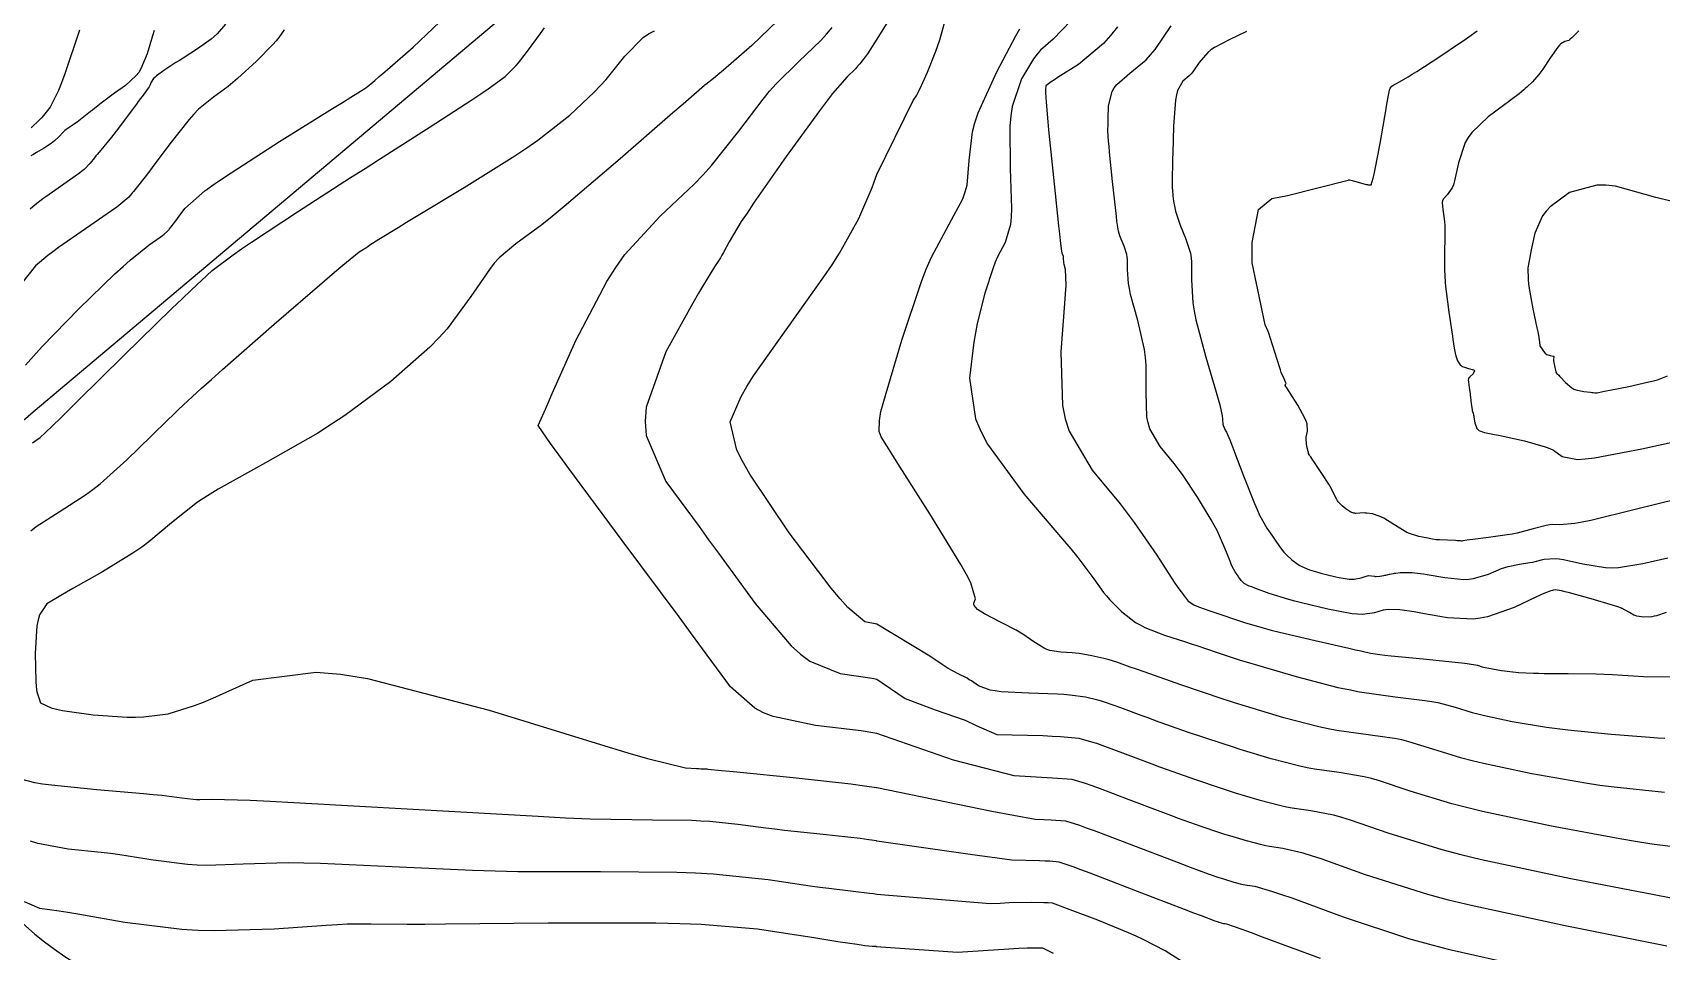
# Model space of a CAD drawing. Header units: metres. Extents: x 837117 to 838479, y 1189012 to 1191015.
# Drawn here: x 837900.8 to 838092.2, y 1190518.3 to 1190626.3 of the extents above; entities that cross this region are included whole.
import ezdxf

# ---------------------------------------------------------------- set-up
doc = ezdxf.new("R2010")
doc.units = ezdxf.units.M
doc.header["$LTSCALE"] = 0.3
for name, color, linetype in [('COTAS 10', 1, 'Continuous'), ('COTAS INT', 252, 'Continuous'), ('VIA2', 121, 'Continuous')]:
    doc.layers.add(name, color=color, linetype=linetype)

msp = doc.modelspace()

# ---------------------------------------------------------------- linework, layer by layer
at = {"layer": 'COTAS 10'}
for points in [[(837906.3, 1190626.58), (837904.56, 1190621.47), (837904.16, 1190620.42), (837903.8, 1190619.51), (837902.83, 1190617.53), (837902.05, 1190616.56), (837901.81, 1190616.3), (837901.57, 1190616.04), (837900.62, 1190615.12)], [(837900.75, 1190578.09), (837901.33, 1190578.47), (837901.49, 1190578.59), (837901.66, 1190578.72), (837902.26, 1190579.25), (837904.04, 1190581), (837904.95, 1190581.9), (837906.05, 1190582.98), (837911.51, 1190588.35), (837917.15, 1190593.87), (837918.35, 1190595.03), (837919.4, 1190596.04), (837921.89, 1190598.35), (837924.33, 1190600.19), (837925.34, 1190600.9), (837926.49, 1190601.69), (837931.89, 1190605.24), (837938.15, 1190609.26), (837939.85, 1190610.35), (837941.53, 1190611.43), (837947.49, 1190615.24), (837952.41, 1190618.42), (837953.44, 1190619.1), (837954.33, 1190619.7), (837956.32, 1190621.17), (837957.34, 1190622.16), (837957.62, 1190622.45), (837957.89, 1190622.76), (837958.83, 1190623.96), (837960.03, 1190625.62), (837960.46, 1190626.22), (837960.94, 1190626.88)], [(838095.46, 1190530.36), (838091.37, 1190530.88), (838090.82, 1190530.95), (838089.14, 1190531.22), (838087.3, 1190531.53), (838079.26, 1190533.03), (838071.15, 1190534.75), (838069.28, 1190535.21), (838067.56, 1190535.65), (838062.68, 1190537.15), (838059.06, 1190538.36), (838058.13, 1190538.61), (838057.24, 1190538.83), (838054.3, 1190539.32), (838051.42, 1190539.73), (838050.57, 1190539.89), (838049.7, 1190540.08), (838046.34, 1190540.94), (838042.7, 1190542.03), (838041.65, 1190542.37), (838040.57, 1190542.72), (838036.5, 1190544.09), (838032.74, 1190545.42), (838031.86, 1190545.74), (838031.04, 1190546.03), (838028.67, 1190546.92), (838026.85, 1190547.56), (838026.39, 1190547.71), (838025.95, 1190547.84), (838024.49, 1190548.2), (838022.66, 1190548.43), (838021.97, 1190548.48), (838021.22, 1190548.53), (838017.85, 1190548.65), (838014.59, 1190548.83), (838013.9, 1190548.92), (838013.31, 1190549.02), (838011.93, 1190549.51), (838011.1, 1190550.09), (838010.85, 1190550.24), (838010.59, 1190550.4), (838009.56, 1190550.94), (838008.38, 1190551.57), (838008.02, 1190551.79), (838007.65, 1190552.02), (838006.21, 1190553.02), (838000, 1190556.77), (837998.59, 1190557.05), (837996.56, 1190558.71), (837995.66, 1190559.73), (837994.63, 1190560.98), (837989.69, 1190567.49), (837985.06, 1190574.4), (837984.21, 1190575.91), (837983.55, 1190577.23), (837982.74, 1190580.54), (837984.04, 1190583.55), (837984.71, 1190584.69), (837985.51, 1190585.96), (837989.52, 1190591.64), (837993.77, 1190597.59), (837994.72, 1190599.02), (837995.58, 1190600.37), (837997.88, 1190604.45), (837999.44, 1190608.11), (837999.84, 1190609.18), (838000, 1190609.64), (838004.27, 1190618.34), (838004.68, 1190618.96), (838004.85, 1190619.29), (838005.04, 1190619.68), (838005.94, 1190621.66), (838006.92, 1190624.11), (838007.16, 1190624.79), (838007.38, 1190625.48), (838008.1, 1190628)], [(838043.43, 1190626.44), (838041.48, 1190625.5), (838039.66, 1190624.57), (838039.24, 1190624.28), (838038.87, 1190623.98), (838037.86, 1190622.81), (838037.12, 1190621.71), (838036.91, 1190621.45), (838036.7, 1190621.23), (838035.95, 1190620.6), (838035.33, 1190619.5), (838035.2, 1190618.98), (838035.09, 1190618.36), (838034.85, 1190615.31), (838034.77, 1190612.15), (838034.75, 1190611.46), (838034.73, 1190610.84), (838034.7, 1190609.26), (838034.71, 1190608.28), (838034.71, 1190608.04), (838034.72, 1190607.81), (838034.77, 1190607.12), (838034.86, 1190606.48), (838034.89, 1190606.29), (838034.93, 1190606.09), (838035.09, 1190605.33), (838035.39, 1190604.36), (838035.51, 1190604.03), (838035.65, 1190603.67), (838036.27, 1190602.16), (838036.83, 1190600.38), (838036.92, 1190599.85), (838036.98, 1190599.31), (838036.97, 1190597.25), (838037.11, 1190594.54), (838037.27, 1190593.59), (838037.48, 1190592.56), (838038.65, 1190588.14), (838039.86, 1190584.05), (838040.09, 1190583.23), (838040.28, 1190582.55), (838040.58, 1190581.24), (838040.6, 1190580.86), (838040.61, 1190580.77), (838040.61, 1190580.68), (838040.64, 1190580.43), (838040.66, 1190580.25), (838040.67, 1190580.22), (838040.67, 1190580.19), (838040.68, 1190580.13), (838040.7, 1190580.08), (838040.71, 1190580.05), (838040.72, 1190580.02), (838040.79, 1190579.87), (838040.88, 1190579.67), (838040.91, 1190579.62), (838040.94, 1190579.56), (838041.06, 1190579.35), (838041.46, 1190578.43), (838041.66, 1190577.92), (838041.89, 1190577.31), (838043.08, 1190574.2), (838044.37, 1190570.94), (838044.68, 1190570.23), (838044.97, 1190569.6), (838045.82, 1190568.04), (838046.49, 1190567.1), (838046.65, 1190566.86), (838046.81, 1190566.63), (838047.32, 1190565.9), (838047.81, 1190565.25), (838047.97, 1190565.08), (838048.13, 1190564.91), (838048.76, 1190564.32), (838049.49, 1190563.79), (838049.71, 1190563.67), (838049.94, 1190563.54), (838050.85, 1190563.16), (838051.93, 1190562.83), (838052.27, 1190562.73), (838052.63, 1190562.64), (838054.08, 1190562.28), (838055.48, 1190562.06), (838055.8, 1190562.04), (838056.09, 1190562.04), (838056.91, 1190562.21), (838057.49, 1190562.42), (838057.63, 1190562.46), (838057.75, 1190562.48), (838058.12, 1190562.46), (838058.46, 1190562.4), (838058.56, 1190562.39), (838058.67, 1190562.39), (838059.1, 1190562.41), (838059.56, 1190562.48), (838059.69, 1190562.51), (838059.81, 1190562.53), (838060.25, 1190562.64), (838060.7, 1190562.74), (838060.83, 1190562.76), (838060.97, 1190562.78), (838061.47, 1190562.83), (838062, 1190562.85), (838062.15, 1190562.86), (838062.31, 1190562.86), (838062.88, 1190562.85), (838063.83, 1190562.74), (838064.22, 1190562.68), (838064.67, 1190562.61), (838066.72, 1190562.24), (838068.98, 1190562.03), (838069.55, 1190562.06), (838070.09, 1190562.12), (838071.86, 1190562.65), (838073.4, 1190563.3), (838073.8, 1190563.44), (838074.19, 1190563.55), (838075.53, 1190563.82), (838076.74, 1190564), (838077.06, 1190564.05), (838077.37, 1190564.12), (838078.4, 1190564.39), (838079.69, 1190564.49), (838080.16, 1190564.45), (838080.68, 1190564.38), (838082.95, 1190563.85), (838085.6, 1190563.42), (838086.36, 1190563.4), (838087.13, 1190563.43), (838089.99, 1190563.9), (838092.96, 1190564.56)], [(838035.92, 1190517.09), (838033.87, 1190518.36), (838031.29, 1190519.69), (838030.46, 1190520.08), (838029.57, 1190520.47), (838025.94, 1190521.95), (838022.71, 1190523.19), (838022.08, 1190523.43), (838021.56, 1190523.62), (838020.63, 1190523.95), (838020.14, 1190523.99), (838019.89, 1190524), (838019.6, 1190524.01), (838018.15, 1190524.05), (838015.52, 1190523.99), (838014.48, 1190523.94), (838013.31, 1190523.88), (838000, 1190524.99), (837999.98, 1190524.99), (837999.58, 1190525.06), (837999.13, 1190525.12), (837997.2, 1190525.34), (837994.33, 1190525.68), (837993.29, 1190525.81), (837992.16, 1190525.97), (837987.2, 1190526.71), (837980.75, 1190527.37), (837978.68, 1190527.49), (837976.48, 1190527.58), (837967.5, 1190527.65), (837957.8, 1190527.67), (837955.13, 1190527.73), (837952.49, 1190527.8), (837943.02, 1190528.24), (837934.62, 1190528.64), (837932.65, 1190528.68), (837930.82, 1190528.7), (837925.51, 1190528.54), (837921.27, 1190528.4), (837920.12, 1190528.44), (837918.98, 1190528.5), (837914.96, 1190529.01), (837911.02, 1190529.64), (837909.94, 1190529.79), (837908.85, 1190529.93), (837904.96, 1190530.33), (837901.4, 1190530.98), (837900.53, 1190531.27)]]:
    msp.add_lwpolyline(points, dxfattribs=at)
at = {"layer": 'COTAS INT'}
for points in [[(838004.15, 1190632.26), (838000, 1190625.52), (837998.89, 1190623.82), (837997.99, 1190622.65), (837997.73, 1190622.35), (837997.47, 1190622.06), (837996.49, 1190621.11), (837994.79, 1190619.14), (837994.06, 1190618.21), (837993.23, 1190617.11), (837989.34, 1190611.73), (837985.51, 1190606.26), (837984.73, 1190605.1), (837984.06, 1190604.09), (837982.64, 1190601.73), (837981.98, 1190600.46), (837981.79, 1190600.13), (837981.6, 1190599.82), (837980.91, 1190598.78), (837979.6, 1190596.67), (837979.02, 1190595.68), (837978.35, 1190594.5), (837975.18, 1190588.78), (837972.88, 1190582.26), (837972.77, 1190580.58), (837972.88, 1190578.95), (837975.18, 1190573.52), (837979.09, 1190568.23), (837980.22, 1190566.7), (837981.37, 1190565.13), (837985.69, 1190559.21), (837989.93, 1190554.21), (837991.03, 1190553.23), (837992.1, 1190552.42), (837995.69, 1190550.96), (837999.44, 1190550.42), (838000, 1190550.31), (838003.3, 1190548.02), (838006.83, 1190546.71), (838010.36, 1190545.49), (838011.65, 1190544.86), (838014.09, 1190543.81), (838019.48, 1190543.66), (838020.6, 1190543.61), (838021.57, 1190543.56), (838023.72, 1190543.35), (838025.23, 1190542.94), (838025.79, 1190542.76), (838026.41, 1190542.54), (838029.16, 1190541.52), (838032.32, 1190540.33), (838033.21, 1190540), (838034.09, 1190539.68), (838037.31, 1190538.53), (838040.44, 1190537.48), (838041.27, 1190537.21), (838042.08, 1190536.95), (838044.88, 1190536.11), (838047.46, 1190535.45), (838048.13, 1190535.3), (838048.78, 1190535.18), (838051, 1190534.86), (838053.66, 1190534.34), (838054.6, 1190534.08), (838055.62, 1190533.77), (838060.04, 1190532.23), (838066.38, 1190530.27), (838068.61, 1190529.7), (838071.04, 1190529.11), (838081.56, 1190526.87), (838091.35, 1190524.98), (838093.33, 1190524.61)], [(837899.96, 1190587.22), (837900.88, 1190588.28), (837901.89, 1190589.39), (837906.22, 1190593.85), (837910.45, 1190597.94), (837911.4, 1190598.81), (837912.24, 1190599.57), (837914.47, 1190601.38), (837915.77, 1190602.28), (837916.03, 1190602.47), (837916.24, 1190602.62), (837916.64, 1190602.96), (837916.77, 1190603.13), (837916.82, 1190603.19), (837916.86, 1190603.25), (837917.07, 1190603.49), (837917.46, 1190603.98), (837917.62, 1190604.19), (837917.81, 1190604.44), (837918.68, 1190605.63), (837921.02, 1190607.7), (837922.12, 1190608.51), (837923.43, 1190609.41), (837929.8, 1190613.52), (837936.01, 1190617.37), (837937.2, 1190618.11), (837938.17, 1190618.72), (837939.8, 1190619.73), (837939.94, 1190619.82), (837939.98, 1190619.84), (837940.01, 1190619.87), (837940.11, 1190619.93), (837940.99, 1190620.68), (837941.51, 1190621.14), (837942.16, 1190621.7), (837945.5, 1190624.61), (837949.42, 1190628.34)], [(837989.36, 1190628.73), (837985.3, 1190624.8), (837981.95, 1190621.9), (837981.3, 1190621.35), (837980.78, 1190620.91), (837979.9, 1190620.2), (837979.82, 1190620.19), (837979.8, 1190620.18), (837979.78, 1190620.17), (837979.72, 1190620.1), (837978.17, 1190618.73), (837977.21, 1190617.89), (837976.02, 1190616.86), (837969.82, 1190611.47), (837963.26, 1190605.86), (837961.85, 1190604.7), (837960.6, 1190603.7), (837957.56, 1190601.47), (837955.59, 1190599.82), (837955.03, 1190599.19), (837954.45, 1190598.48), (837952.28, 1190595.28), (837949.48, 1190591.5), (837948.51, 1190590.42), (837947.44, 1190589.33), (837942.86, 1190585.28), (837937.47, 1190581.3), (837935.9, 1190580.26), (837934.28, 1190579.24), (837928.14, 1190575.75), (837922.57, 1190572.64), (837921.31, 1190571.85), (837920.17, 1190571.1), (837917.08, 1190568.67), (837914.45, 1190566.43), (837913.6, 1190565.81), (837912.69, 1190565.19), (837908.98, 1190562.92), (837905.5, 1190560.95), (837904.75, 1190560.52), (837904.08, 1190560.13), (837902.44, 1190559.15), (837901.59, 1190557.85), (837901.42, 1190557.27), (837901.29, 1190556.59), (837901.07, 1190553.32), (837901.15, 1190550.07), (837901.21, 1190549.39), (837901.29, 1190548.81), (837901.69, 1190547.53), (837902.95, 1190546.92), (837903.57, 1190546.76), (837904.3, 1190546.61), (837907.9, 1190546.1), (837911.9, 1190545.83), (837912.88, 1190545.83), (837913.81, 1190545.86), (837916.72, 1190546.24), (837919.81, 1190547.2), (837920.85, 1190547.6), (837921.97, 1190548.05), (837926.67, 1190550.17), (837934.1, 1190551.14), (837936.94, 1190550.88), (837940.12, 1190550.38), (837954.42, 1190546.67), (837968.01, 1190542.45), (837970.74, 1190541.64), (837973.02, 1190540.98), (837977.51, 1190539.88), (837978.81, 1190539.8), (837979.07, 1190539.79), (837979.29, 1190539.77), (837979.76, 1190539.76), (837979.93, 1190539.76), (837979.97, 1190539.75), (837980.02, 1190539.75), (837980.14, 1190539.74), (837981.74, 1190539.58), (837982.71, 1190539.48), (837983.91, 1190539.37), (837990.14, 1190538.76), (837996.95, 1190538), (837998.52, 1190537.78), (837999.94, 1190537.56), (838000, 1190537.55), (838013.49, 1190534.77), (838018.61, 1190533.85), (838019.62, 1190533.82), (838020.47, 1190533.78), (838022.17, 1190533.65), (838023.79, 1190533.13), (838024.58, 1190532.84), (838025.52, 1190532.5), (838030.14, 1190530.74), (838034.88, 1190528.93), (838035.9, 1190528.54), (838036.79, 1190528.2), (838038.92, 1190527.42), (838040.18, 1190527), (838040.51, 1190526.89), (838040.83, 1190526.78), (838041.95, 1190526.45), (838042.99, 1190526.18), (838043.26, 1190526.13), (838043.52, 1190526.08), (838044.4, 1190525.95), (838046.5, 1190525.35), (838047.53, 1190525), (838048.75, 1190524.58), (838054.77, 1190522.38), (838062.48, 1190519.82), (838064.77, 1190519.18), (838067.12, 1190518.56), (838076.18, 1190516.52)], [(837930.35, 1190626.62), (837929.72, 1190625.72), (837929.4, 1190625.35), (837929.01, 1190624.93), (837927.07, 1190622.96), (837924.86, 1190620.9), (837924.3, 1190620.43), (837923.76, 1190619.99), (837922.02, 1190618.74), (837920.27, 1190617.3), (837919.73, 1190616.74), (837919.16, 1190616.11), (837916.9, 1190613.24), (837914.84, 1190610.45), (837914.41, 1190609.86), (837914.02, 1190609.36), (837913.11, 1190608.21), (837912.63, 1190607.64), (837912.51, 1190607.5), (837912.41, 1190607.37), (837912.09, 1190606.96), (837911.16, 1190606.17), (837910.66, 1190605.8), (837910.05, 1190605.36), (837907, 1190603.25), (837903.83, 1190601.03), (837903.15, 1190600.53), (837902.56, 1190600.09), (837901.12, 1190598.89), (837899.46, 1190596.83)], [(837923.45, 1190627.29), (837922.47, 1190626.17), (837922.13, 1190625.86), (837921.76, 1190625.54), (837920.15, 1190624.4), (837918.45, 1190623.32), (837918.02, 1190623.04), (837917.61, 1190622.78), (837916.3, 1190621.92), (837915.33, 1190621.22), (837915.14, 1190621.05), (837914.98, 1190620.91), (837914.7, 1190620.5), (837914.55, 1190620.09), (837914.47, 1190619.95), (837914.37, 1190619.79), (837913.89, 1190619.12), (837913.2, 1190618.2), (837912.97, 1190617.89), (837912.72, 1190617.56), (837911.69, 1190616.16), (837910.61, 1190614.72), (837910.33, 1190614.36), (837910.06, 1190614.01), (837909.16, 1190612.93), (837908.39, 1190612.03), (837908.21, 1190611.81), (837908.04, 1190611.6), (837907.55, 1190610.96), (837906.83, 1190610.23), (837906.52, 1190609.97), (837906.16, 1190609.69), (837904.46, 1190608.48), (837902.71, 1190607.27), (837902.32, 1190607), (837901.98, 1190606.75), (837901.07, 1190606.07), (837900.47, 1190605.56)], [(837900.57, 1190567.75), (837901.2, 1190568.24), (837903.91, 1190569.97), (837907, 1190571.96), (837907.86, 1190572.6), (837908.72, 1190573.28), (837911.86, 1190576.09), (837914.71, 1190578.86), (837915.39, 1190579.53), (837916.03, 1190580.15), (837917.94, 1190582.02), (837920.64, 1190584.52), (837921.78, 1190585.54), (837923.08, 1190586.69), (837929.16, 1190592.02), (837935.06, 1190597.13), (837936.24, 1190598.14), (837937.23, 1190598.98), (837939.16, 1190600.54), (837939.92, 1190601.02), (837940.16, 1190601.18), (837940.42, 1190601.35), (837941.48, 1190602.02), (837943.72, 1190603.4), (837944.73, 1190604.01), (837945.89, 1190604.72), (837951.48, 1190608.09), (837957.45, 1190611.84), (837958.85, 1190612.78), (837960.14, 1190613.68), (837963.9, 1190616.61), (837966.76, 1190619.29), (837967.47, 1190620.04), (837968.16, 1190620.79), (837970.37, 1190623.54), (837972.52, 1190625.75), (837973.17, 1190626.17), (837973.84, 1190626.5)], [(837915.07, 1190626.57), (837914.86, 1190625.93), (837914.23, 1190623.82), (837913.51, 1190622.06), (837913.25, 1190621.64), (837912.96, 1190621.25), (837911.7, 1190620.09), (837910.4, 1190619.18), (837910.08, 1190618.95), (837909.78, 1190618.73), (837908.85, 1190618.03), (837908.04, 1190617.39), (837907.81, 1190617.21), (837907.59, 1190617.03), (837906.78, 1190616.39), (837906.02, 1190615.8), (837905.83, 1190615.67), (837905.65, 1190615.54), (837905.08, 1190615.15), (837904.58, 1190614.79), (837904.45, 1190614.68), (837904.32, 1190614.56), (837903.88, 1190614.1), (837903.34, 1190613.59), (837903.15, 1190613.44), (837902.94, 1190613.29), (837902.05, 1190612.7), (837901.22, 1190612.2), (837901.05, 1190612.09), (837900.9, 1190612), (837900.58, 1190611.81)], [(838092.83, 1190518.92), (838090.85, 1190519.32), (838080.86, 1190521.31), (838069.82, 1190523.69), (838067.18, 1190524.34), (838064.73, 1190524.99), (838057.41, 1190527.3), (838052.19, 1190529.17), (838051.06, 1190529.54), (838050.08, 1190529.84), (838047.7, 1190530.41), (838046.15, 1190530.63), (838045.69, 1190530.72), (838045.22, 1190530.82), (838043.42, 1190531.28), (838041.46, 1190531.87), (838040.89, 1190532.05), (838040.31, 1190532.24), (838038.12, 1190532.98), (838035.44, 1190533.94), (838034.55, 1190534.27), (838033.6, 1190534.63), (838029.65, 1190536.13), (838025.96, 1190537.52), (838025.18, 1190537.8), (838024.51, 1190538.03), (838022.95, 1190538.5), (838020.63, 1190538.68), (838016.13, 1190538.95), (838009.01, 1190540.78), (838000, 1190543.9), (837999.53, 1190543.99), (837998.15, 1190544.21), (837992.79, 1190544.87), (837987.82, 1190545.9), (837986.68, 1190546.36), (837985.65, 1190546.89), (837982.79, 1190549.41), (837979.51, 1190553.87), (837978.21, 1190555.63), (837976.74, 1190557.61), (837970.05, 1190566.62), (837963.8, 1190575.06), (837962.6, 1190576.68), (837961.65, 1190577.99), (837960.17, 1190580.11), (837960.88, 1190581.7), (837961.31, 1190582.67), (837961.85, 1190583.87), (837964.62, 1190590.11), (837968.24, 1190597.06), (837969.3, 1190598.71), (837970.38, 1190600.23), (837974.51, 1190604.73), (837978.54, 1190608.51), (837979.56, 1190609.59), (837980.55, 1190610.68), (837983.75, 1190614.73), (837986.62, 1190618.49), (837987.39, 1190619.41), (837988.16, 1190620.27), (837990.84, 1190622.91), (837993.39, 1190625.38), (837994.08, 1190626.13), (837994.75, 1190626.92)], [(838092.57, 1190536.96), (838086.64, 1190537.59), (838084.95, 1190537.82), (838083.25, 1190538.08), (838076.95, 1190539.18), (838071.27, 1190540.4), (838069.95, 1190540.71), (838068.74, 1190541.02), (838065.32, 1190542.08), (838062.49, 1190542.95), (838061.67, 1190543.15), (838060.82, 1190543.32), (838054.05, 1190544.28), (838053.01, 1190544.48), (838051.93, 1190544.71), (838047.81, 1190545.77), (838043.33, 1190547.12), (838042.03, 1190547.53), (838040.7, 1190547.96), (838035.7, 1190549.65), (838031.39, 1190551.16), (838030.51, 1190551.47), (838029.76, 1190551.73), (838028.18, 1190552.31), (838027.3, 1190552.59), (838026.99, 1190552.67), (838026.66, 1190552.75), (838025.26, 1190553.05), (838023.75, 1190553.31), (838023.35, 1190553.36), (838022.95, 1190553.4), (838021.6, 1190553.49), (838020.33, 1190553.69), (838019.98, 1190553.8), (838019.64, 1190553.95), (838018.44, 1190554.69), (838017.16, 1190555.59), (838016.77, 1190555.83), (838016.36, 1190556.06), (838014.77, 1190556.89), (838013.29, 1190557.63), (838012.95, 1190557.81), (838012.65, 1190557.98), (838011.83, 1190558.49), (838011.42, 1190558.95), (838011.38, 1190559.09), (838011.37, 1190559.23), (838011.6, 1190559.75), (838011.04, 1190561.61), (838010.53, 1190562.59), (838009.87, 1190563.78), (838006.22, 1190569.75), (838002.47, 1190575.66), (838001.74, 1190576.8), (838001.15, 1190577.73), (838000.5, 1190578.78), (838000.27, 1190579.43), (838000.31, 1190580.72), (838000.44, 1190581.75), (838000.44, 1190581.76), (838000.73, 1190582.72), (838001.08, 1190583.91), (838002.94, 1190590.14), (838005.2, 1190596.93), (838005.8, 1190598.49), (838006.4, 1190599.9), (838008.49, 1190603.81), (838010.09, 1190606.77), (838010.38, 1190607.58), (838010.6, 1190608.39), (838010.83, 1190611.29), (838011.21, 1190614.63), (838011.52, 1190615.72), (838011.91, 1190616.89), (838014.09, 1190621.69), (838016.34, 1190625.95), (838016.78, 1190626.76)], [(838022.77, 1190627.69), (838020.72, 1190625.54), (838019.22, 1190624.25), (838018.81, 1190623.76), (838018.41, 1190623.23), (838016.97, 1190620.87), (838015.91, 1190617.61), (838015.74, 1190616.51), (838015.62, 1190615.32), (838015.67, 1190610.34), (838015.82, 1190605.63), (838015.78, 1190604.62), (838015.69, 1190603.74), (838015.07, 1190601.63), (838014.17, 1190599.94), (838013.91, 1190599.33), (838013.65, 1190598.66), (838012.67, 1190595.69), (838011.78, 1190592.1), (838011.57, 1190591.03), (838011.39, 1190589.93), (838010.87, 1190585.69), (838011.6, 1190580.89), (838012.21, 1190579.44), (838012.99, 1190577.94), (838017.26, 1190572.08), (838021.81, 1190566.77), (838022.77, 1190565.62), (838023.6, 1190564.61), (838025.5, 1190562.08), (838026.63, 1190560.5), (838026.97, 1190560.08), (838027.33, 1190559.67), (838028.72, 1190558.24), (838030.4, 1190556.98), (838030.94, 1190556.67), (838031.5, 1190556.38), (838033.81, 1190555.47), (838036.27, 1190554.69), (838036.93, 1190554.47), (838037.59, 1190554.25), (838039.88, 1190553.47), (838042.68, 1190552.55), (838043.66, 1190552.25), (838044.72, 1190551.93), (838049.27, 1190550.6), (838054.17, 1190549.34), (838055.44, 1190549.07), (838056.69, 1190548.83), (838060.89, 1190548.24), (838064.4, 1190547.81), (838065.2, 1190547.68), (838065.93, 1190547.55), (838067.96, 1190547), (838069.93, 1190546.4), (838070.62, 1190546.22), (838071.38, 1190546.04), (838074.65, 1190545.34), (838078.68, 1190544.67), (838079.92, 1190544.5), (838081.2, 1190544.34), (838086.28, 1190543.84), (838090.83, 1190543.48), (838091.77, 1190543.41), (838092.59, 1190543.36)], [(838028.28, 1190626.97), (838027.45, 1190625.96), (838026.63, 1190625.04), (838023.68, 1190622.57), (838021.31, 1190621.06), (838020.85, 1190620.77), (838020.47, 1190620.52), (838019.84, 1190620.04), (838019.8, 1190619.67), (838019.8, 1190619.48), (838019.81, 1190619.25), (838019.87, 1190618.13), (838020.08, 1190615.83), (838020.18, 1190614.87), (838020.29, 1190613.76), (838020.82, 1190608.55), (838021.35, 1190603.59), (838021.45, 1190602.64), (838021.53, 1190601.87), (838021.68, 1190600.59), (838021.71, 1190600.48), (838021.72, 1190600.45), (838021.74, 1190600.41), (838021.81, 1190600.24), (838021.87, 1190600.04), (838021.88, 1190599.98), (838021.89, 1190599.92), (838021.89, 1190599.69), (838021.91, 1190599.36), (838021.93, 1190599.24), (838021.96, 1190599.1), (838022.13, 1190598.5), (838022.18, 1190596.58), (838022.13, 1190595.62), (838022.06, 1190594.48), (838021.6, 1190588.8), (838021.79, 1190582.47), (838022.13, 1190580.92), (838022.59, 1190579.45), (838025.28, 1190574.87), (838028.57, 1190570.9), (838029.41, 1190569.81), (838030.22, 1190568.73), (838032.88, 1190564.87), (838034.94, 1190561.72), (838035.37, 1190561.08), (838035.74, 1190560.55), (838036.58, 1190559.47), (838037.24, 1190559.04), (838037.5, 1190558.91), (838037.79, 1190558.79), (838039.11, 1190558.32), (838040.66, 1190557.82), (838041.11, 1190557.67), (838041.55, 1190557.53), (838043.19, 1190556.97), (838045.49, 1190556.28), (838046.34, 1190556.06), (838047.29, 1190555.82), (838051.51, 1190554.83), (838055.44, 1190553.94), (838056.22, 1190553.76), (838056.85, 1190553.62), (838057.99, 1190553.35), (838059.09, 1190553.21), (838059.7, 1190553.14), (838060.43, 1190553.06), (838064.19, 1190552.69), (838067.97, 1190552.31), (838068.73, 1190552.22), (838069.36, 1190552.14), (838070.59, 1190551.93), (838071.11, 1190551.77), (838071.29, 1190551.73), (838071.49, 1190551.68), (838072.35, 1190551.5), (838073.4, 1190551.32), (838073.73, 1190551.27), (838074.06, 1190551.23), (838075.4, 1190551.1), (838077.16, 1190551.01), (838077.76, 1190550.99), (838078.42, 1190550.98), (838081.24, 1190550.96), (838084.52, 1190550.92), (838085.47, 1190550.89), (838086.44, 1190550.85), (838090.07, 1190550.63), (838093.48, 1190550.59)], [(838092.73, 1190558.15), (838091.62, 1190557.76), (838091.33, 1190557.69), (838091.05, 1190557.64), (838090.1, 1190557.59), (838089.3, 1190557.72), (838089.11, 1190557.77), (838088.94, 1190557.84), (838088.45, 1190558.15), (838087.51, 1190558.63), (838087.07, 1190558.79), (838086.54, 1190558.98), (838083.94, 1190559.76), (838081.38, 1190560.45), (838080.88, 1190560.58), (838080.46, 1190560.68), (838079.71, 1190560.81), (838079.52, 1190560.76), (838079.46, 1190560.75), (838079.4, 1190560.73), (838079.18, 1190560.7), (838078.38, 1190560.39), (838077.95, 1190560.19), (838077.44, 1190559.96), (838074.87, 1190558.74), (838071.75, 1190557.63), (838070.9, 1190557.47), (838070.06, 1190557.37), (838067.04, 1190557.52), (838064.36, 1190558), (838063.73, 1190558.11), (838063.15, 1190558.2), (838061.45, 1190558.44), (838060.14, 1190558.49), (838059.81, 1190558.46), (838059.5, 1190558.41), (838058.47, 1190558.1), (838057.05, 1190557.9), (838056.49, 1190557.93), (838055.86, 1190557.99), (838052.98, 1190558.52), (838049.89, 1190559.26), (838049.12, 1190559.47), (838048.39, 1190559.67), (838046.09, 1190560.39), (838044.39, 1190561), (838044.05, 1190561.14), (838043.76, 1190561.25), (838043.16, 1190561.56), (838042.93, 1190561.77), (838042.88, 1190561.83), (838042.82, 1190561.9), (838042.64, 1190562.13), (838042.46, 1190562.39), (838042.4, 1190562.48), (838042.34, 1190562.56), (838042.1, 1190562.9), (838041.76, 1190563.56), (838041.63, 1190563.84), (838041.5, 1190564.17), (838040.89, 1190565.72), (838039.97, 1190567.76), (838039.64, 1190568.39), (838039.27, 1190569.05), (838037.67, 1190571.7), (838035.89, 1190574.35), (838035.41, 1190575.01), (838034.94, 1190575.64), (838033.3, 1190577.67), (838032.08, 1190579.75), (838031.87, 1190580.42), (838031.71, 1190581.12), (838031.63, 1190584), (838031.65, 1190587.21), (838031.56, 1190588.12), (838031.44, 1190589.05), (838030.64, 1190592.47), (838029.81, 1190595.52), (838029.67, 1190596.21), (838029.55, 1190596.82), (838029.43, 1190598.47), (838029.43, 1190599.62), (838029.4, 1190599.92), (838029.35, 1190600.21), (838029.04, 1190601.2), (838028.69, 1190602.04), (838028.62, 1190602.24), (838028.55, 1190602.42), (838028.39, 1190602.96), (838028.21, 1190604.13), (838028.14, 1190604.71), (838028.06, 1190605.4), (838027.69, 1190608.82), (838027.34, 1190612.26), (838027.28, 1190612.96), (838027.22, 1190613.55), (838027.14, 1190614.78), (838027.16, 1190615.55), (838027.17, 1190615.85), (838027.18, 1190616.19), (838027.22, 1190617.72), (838027.63, 1190619.39), (838027.88, 1190619.81), (838028.18, 1190620.22), (838029.72, 1190621.53), (838031.63, 1190623.11), (838032.16, 1190623.69), (838032.69, 1190624.33), (838034.58, 1190627.12)], [(838094.21, 1190571.52), (838088.96, 1190570.22), (838083.89, 1190568.97), (838082.87, 1190568.75), (838082, 1190568.59), (838080.25, 1190568.43), (838079.34, 1190568.48), (838079.02, 1190568.44), (838078.66, 1190568.38), (838077.1, 1190567.98), (838075.22, 1190567.48), (838074.66, 1190567.36), (838074.08, 1190567.26), (838071.88, 1190566.94), (838070.01, 1190566.72), (838069.65, 1190566.68), (838069.35, 1190566.64), (838068.84, 1190566.56), (838068.77, 1190566.54), (838068.75, 1190566.54), (838068.72, 1190566.54), (838068.62, 1190566.55), (838068.32, 1190566.57), (838068.17, 1190566.58), (838067.98, 1190566.59), (838067.06, 1190566.63), (838066.11, 1190566.67), (838065.9, 1190566.69), (838065.72, 1190566.7), (838065.3, 1190566.76), (838064.89, 1190566.84), (838064.73, 1190566.88), (838064.54, 1190566.92), (838063.67, 1190567.09), (838062.6, 1190567.43), (838062.29, 1190567.56), (838061.96, 1190567.73), (838060.73, 1190568.48), (838059.57, 1190569.21), (838059.29, 1190569.36), (838059.02, 1190569.48), (838058.23, 1190569.75), (838057.58, 1190569.82), (838057.42, 1190569.83), (838057.26, 1190569.84), (838056.73, 1190569.81), (838056.26, 1190569.79), (838056.15, 1190569.8), (838056.04, 1190569.82), (838055.69, 1190569.95), (838055.34, 1190570.16), (838055.23, 1190570.24), (838055.11, 1190570.32), (838054.66, 1190570.69), (838054.22, 1190571.14), (838054.12, 1190571.27), (838054.03, 1190571.41), (838053.77, 1190571.95), (838053.42, 1190572.68), (838053.27, 1190572.94), (838053.09, 1190573.23), (838052.29, 1190574.49), (838051.51, 1190575.65), (838051.35, 1190575.88), (838051.22, 1190576.06), (838050.98, 1190576.42), (838050.92, 1190576.5), (838050.88, 1190576.55), (838050.82, 1190576.64), (838050.73, 1190576.84), (838050.71, 1190576.94), (838050.67, 1190577.06), (838050.53, 1190577.66), (838050.44, 1190578.38), (838050.45, 1190578.57), (838050.46, 1190578.76), (838050.6, 1190579.44), (838050.55, 1190580.31), (838050.45, 1190580.63), (838050.3, 1190580.98), (838049.45, 1190582.52), (838048.55, 1190583.94), (838048.37, 1190584.22), (838048.23, 1190584.44), (838047.99, 1190584.81), (838047.98, 1190584.86), (838047.99, 1190584.87), (838047.99, 1190584.89), (838048.06, 1190584.95), (838048.08, 1190585.08), (838048.06, 1190585.15), (838048.03, 1190585.22), (838047.84, 1190585.59), (838047.52, 1190586.34), (838047.41, 1190586.66), (838047.29, 1190587.02), (838046.76, 1190588.75), (838046.22, 1190590.48), (838046.1, 1190590.85), (838045.98, 1190591.18), (838045.63, 1190591.96), (838044.08, 1190599.23), (838044.08, 1190601.63), (838044.82, 1190605.5), (838046.39, 1190606.79), (838048.23, 1190607.16), (838055.36, 1190608.96), (838055.37, 1190608.98), (838055.4, 1190608.99), (838055.54, 1190609), (838055.86, 1190608.93), (838055.98, 1190608.9), (838056.13, 1190608.86), (838056.81, 1190608.66), (838057.49, 1190608.47), (838057.63, 1190608.44), (838057.76, 1190608.42), (838058.06, 1190608.41), (838058.32, 1190609.19), (838058.43, 1190609.66), (838058.56, 1190610.24), (838059.12, 1190613.28), (838059.68, 1190616.44), (838059.79, 1190617.1), (838059.89, 1190617.67), (838060.11, 1190618.96), (838060.24, 1190619.54), (838060.28, 1190619.66), (838060.33, 1190619.76), (838060.5, 1190620.01), (838060.76, 1190620.18), (838060.86, 1190620.23), (838060.96, 1190620.28), (838061.42, 1190620.52), (838062.44, 1190621.12), (838062.9, 1190621.41), (838063.44, 1190621.75), (838066.02, 1190623.44), (838068.59, 1190625.15), (838069.12, 1190625.5), (838069.57, 1190625.82), (838070.53, 1190626.53)], [(838082.5, 1190626.52), (838081.66, 1190625.68), (838081.47, 1190625.52), (838081.29, 1190625.4), (838080.84, 1190625.25), (838080.38, 1190625), (838080.2, 1190624.83), (838080.01, 1190624.6), (838079.16, 1190623.38), (838078.24, 1190622.01), (838078, 1190621.69), (838077.78, 1190621.39), (838077.03, 1190620.53), (838076.36, 1190619.89), (838076.19, 1190619.74), (838076.02, 1190619.58), (838075.46, 1190619.11), (838074.58, 1190618.45), (838074.21, 1190618.17), (838073.79, 1190617.86), (838071.83, 1190616.42), (838069.89, 1190614.56), (838069.48, 1190613.99), (838069.13, 1190613.39), (838068.34, 1190611), (838067.88, 1190608.87), (838067.74, 1190608.43), (838067.59, 1190608.05), (838067, 1190607.23), (838066.55, 1190606.73), (838066.48, 1190606.55), (838066.43, 1190606.35), (838066.49, 1190605.51), (838066.67, 1190604.41), (838066.7, 1190604.06), (838066.72, 1190603.68), (838066.73, 1190602.13), (838066.7, 1190600.53), (838066.69, 1190600.12), (838066.69, 1190599.73), (838066.69, 1190598.46), (838066.78, 1190596.98), (838066.83, 1190596.46), (838066.9, 1190595.89), (838067.22, 1190593.46), (838067.56, 1190591.14), (838067.63, 1190590.64), (838067.69, 1190590.22), (838067.84, 1190589.22), (838067.95, 1190588.64), (838067.99, 1190588.48), (838068.03, 1190588.32), (838068.22, 1190587.74), (838068.54, 1190587.24), (838068.68, 1190587.13), (838068.83, 1190587.04), (838069.53, 1190586.84), (838070.12, 1190586.67), (838070.19, 1190586.61), (838070.23, 1190586.54), (838070.07, 1190586.21), (838069.73, 1190585.89), (838069.67, 1190585.82), (838069.61, 1190585.76), (838069.5, 1190585.63), (838069.49, 1190585.42), (838069.5, 1190585.32), (838069.51, 1190585.2), (838069.59, 1190584.6), (838069.7, 1190583.86), (838069.73, 1190583.65), (838069.75, 1190583.44), (838069.85, 1190582.67), (838069.94, 1190582.02), (838069.96, 1190581.9), (838069.98, 1190581.78), (838070.05, 1190581.56), (838070.11, 1190581.34), (838070.13, 1190581.23), (838070.16, 1190581.09), (838070.26, 1190580.44), (838070.5, 1190579.78), (838070.61, 1190579.64), (838070.74, 1190579.53), (838071.38, 1190579.29), (838072.57, 1190579.08), (838073.05, 1190578.98), (838073.59, 1190578.87), (838076.09, 1190578.31), (838078.54, 1190577.62), (838079.06, 1190577.42), (838079.51, 1190577.22), (838080.53, 1190576.46), (838082.31, 1190576.13), (838083.23, 1190576.19), (838084.33, 1190576.33), (838089.87, 1190577.37), (838095.4, 1190578.6)], [(838095.89, 1190605.87), (838091.54, 1190606.94), (838086.8, 1190608.25), (838085.66, 1190608.37), (838084.6, 1190608.38), (838081.39, 1190607.5), (838079.11, 1190605.81), (838078.64, 1190605.3), (838078.23, 1190604.78), (838077.3, 1190602.73), (838076.88, 1190600.79), (838076.79, 1190600.33), (838076.71, 1190599.9), (838076.5, 1190598.65), (838076.51, 1190597.28), (838076.56, 1190596.78), (838076.64, 1190596.24), (838077.09, 1190593.85), (838077.56, 1190591.59), (838077.66, 1190591.13), (838077.73, 1190590.74), (838077.87, 1190589.93), (838077.91, 1190589.48), (838078.53, 1190588.6), (838078.62, 1190588.53), (838078.72, 1190588.47), (838079.12, 1190588.34), (838079.45, 1190588.28), (838079.51, 1190588.26), (838079.55, 1190588.23), (838079.55, 1190588.14), (838079.5, 1190587.93), (838079.5, 1190587.83), (838079.51, 1190587.72), (838079.62, 1190587.15), (838079.75, 1190586.6), (838079.78, 1190586.5), (838079.8, 1190586.41), (838079.84, 1190586.26), (838079.86, 1190586.23), (838079.87, 1190586.23), (838079.88, 1190586.22), (838079.94, 1190586.2), (838080.13, 1190586.04), (838080.22, 1190585.94), (838080.33, 1190585.81), (838080.91, 1190585.18), (838081.66, 1190584.54), (838081.89, 1190584.41), (838082.13, 1190584.31), (838083.06, 1190584.1), (838083.87, 1190584.04), (838084.02, 1190584.02), (838084.15, 1190584.01), (838084.36, 1190583.97), (838084.42, 1190583.95), (838084.44, 1190583.95), (838084.47, 1190583.95), (838084.63, 1190583.98), (838085.31, 1190584.12), (838085.68, 1190584.19), (838086.12, 1190584.28), (838088.35, 1190584.72), (838090.71, 1190585.24), (838091.24, 1190585.37), (838091.71, 1190585.5), (838092.92, 1190585.95)], [(838052.13, 1190517.45), (838045.31, 1190519.98), (838044, 1190520.47), (838042.92, 1190520.86), (838041.11, 1190521.49), (838040.88, 1190521.52), (838040.82, 1190521.54), (838040.75, 1190521.55), (838040.49, 1190521.62), (838040.21, 1190521.7), (838040.13, 1190521.73), (838040.04, 1190521.76), (838039.73, 1190521.86), (838038.14, 1190522.47), (838037.25, 1190522.81), (838036.16, 1190523.22), (838030.63, 1190525.35), (838025.07, 1190527.48), (838023.97, 1190527.89), (838023.07, 1190528.22), (838021.4, 1190528.8), (838020.3, 1190528.89), (838019.75, 1190528.91), (838019.1, 1190528.93), (838015.87, 1190529.01), (838010.94, 1190529.68), (838000, 1190531.27), (837999.96, 1190531.28), (837999.05, 1190531.42), (837998.04, 1190531.56), (837993.67, 1190532.05), (837989.12, 1190532.52), (837988, 1190532.65), (837986.95, 1190532.78), (837983.67, 1190533.22), (837980.38, 1190533.56), (837979.32, 1190533.62), (837978.2, 1190533.67), (837973.63, 1190533.71), (837966.28, 1190533.86), (837963.41, 1190533.98), (837960.17, 1190534.14), (837945.48, 1190534.97), (837931.48, 1190535.78), (837928.68, 1190535.93), (837926.35, 1190536.04), (837921.85, 1190536.15), (837920.43, 1190536.11), (837920.04, 1190536.12), (837919.66, 1190536.14), (837918.31, 1190536.31), (837915.97, 1190536.61), (837914.96, 1190536.71), (837913.8, 1190536.83), (837908.31, 1190537.31), (837902.98, 1190537.83), (837901.93, 1190537.97), (837901.05, 1190538.1), (837899.39, 1190538.54)], [(838000, 1190518.85), (837999.91, 1190518.86), (837999.44, 1190518.89), (837998.56, 1190518.97), (837998.16, 1190519.02), (837997.69, 1190519.09), (837995.42, 1190519.44), (837992.33, 1190519.93), (837991.33, 1190520.09), (837990.28, 1190520.25), (837985.98, 1190520.91), (837979.36, 1190521.45), (837976.84, 1190521.54), (837974.02, 1190521.6), (837961.38, 1190521.6), (837949.31, 1190521.48), (837946.86, 1190521.47), (837944.8, 1190521.46), (837940.55, 1190521.51), (837937.76, 1190521.49), (837936.61, 1190521.43), (837935.29, 1190521.36), (837929.18, 1190520.92), (837922.11, 1190520.7), (837920.2, 1190520.76), (837918.3, 1190520.87), (837911.61, 1190521.71), (837906.08, 1190522.68), (837904.91, 1190522.87), (837903.91, 1190523.03), (837901.61, 1190523.35), (837899.82, 1190524.12)], [(837999.91, 1190518.86), (838009.45, 1190518.2), (838015.48, 1190518.61), (838016.67, 1190518.68), (838017.65, 1190518.73), (838019.45, 1190518.73), (838020.7, 1190518.1)]]:
    msp.add_lwpolyline(points, dxfattribs=at)
at = {"layer": 'VIA2'}
msp.add_line((838057.02, 1190713.25), (837900.83, 1190581.69), dxfattribs=at)
msp.add_arc((837926.6, 1190551.1), 40, 130.1087, 266.4604, dxfattribs=at)

doc.saveas('drawing.dxf')
